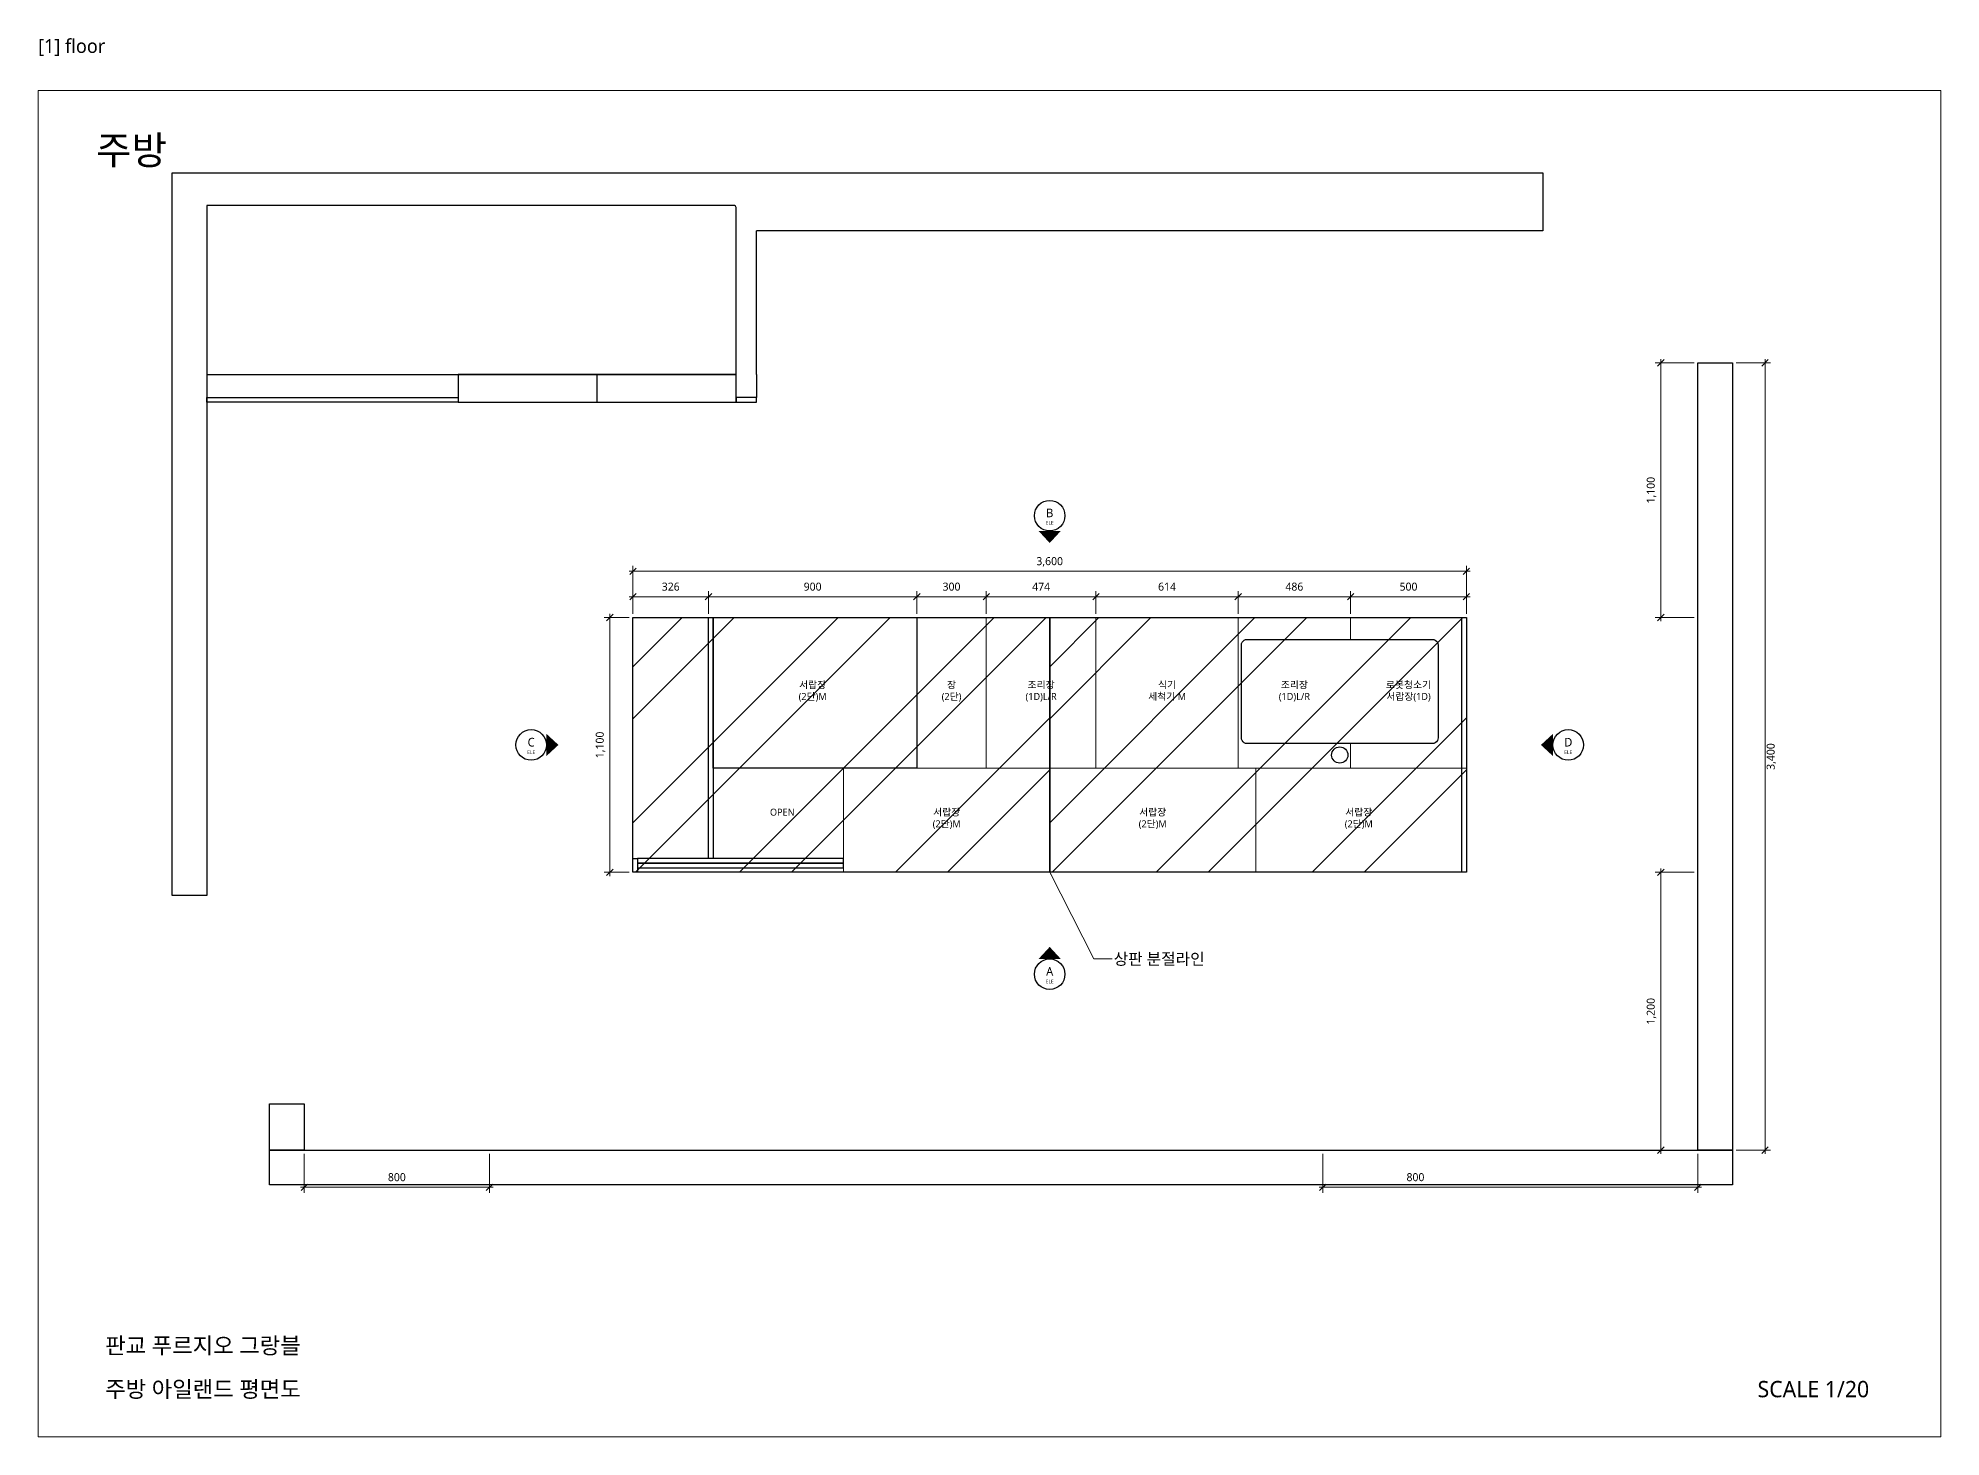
# Model space of a CAD drawing. Header units: millimetres. Extents: x 90 to 65828, y 62 to 7628.
# Drawn here: x 90 to 8310, y 62 to 6102 of the extents above; entities that cross this region are included whole.
import ezdxf
from ezdxf.enums import TextEntityAlignment as Align

# ---------------------------------------------------------------- set-up
doc = ezdxf.new("R2010")
doc.units = ezdxf.units.MM
for name, color, linetype, lineweight, true_color in [('DIM', 7, 'Continuous', 13, 0x969696), ('FRAME', 7, 'Continuous', 100, 0x000000), ('OUTLINE', 7, 'Continuous', 25, 0x000000), ('TEXT', 7, 'Continuous', 13, 0x000000), ('THIN', 7, 'Continuous', 5, 0x6e6e6e)]:
    doc.layers.add(name, color=color, linetype=linetype, lineweight=lineweight, true_color=true_color)
doc.layers.add('SHEET_FRAME_INFO', color=8, linetype='Continuous')
doc.styles.add('FD_TEXT', font='malgun.ttf')
doc.styles.add('MALGUN', font='malgun.ttf')
doc.dimstyles.new('FD_5_10_v6_mask', dxfattribs={"dimscale": 5, "dimtxt": 10, "dimasz": 2, "dimexe": 1.5, "dimexo": 1, "dimgap": 0.8, "dimtad": 0, "dimdec": 0, "dimdsep": 46, "dimtxsty": 'FD_TEXT', "dimtsz": 1.1, "dimcen": 0.09, "dimclrd": 8, "dimclre": 8, "dimadec": 0, "dimazin": 0, "dimtfac": 1, "dimtdec": 0, "dimtmove": 0, "dimatfit": 3, "dimfxl": 1, "dimtfill": 1, "dimtolj": 1, "dimtzin": 0, "dimlwd": 13, "dimlwe": 13, "dimarcsym": 0})

msp = doc.modelspace()

# ---------------------------------------------------------------- hatches: boundary and pattern name
h = msp.add_hatch()
h.set_pattern_fill('ANSI32', color=256, scale=50)
h.set_pattern_definition([(45, (620, 0), (-336.76, 336.76), []), (45, (844.5, 0), (-336.76, 336.76), [])])
h.paths.add_polyline_path([(4460, 2500), (2660, 2500), (2660, 3600), (4460, 3600)])
h = msp.add_hatch()
h.set_pattern_fill('ANSI32', color=256, scale=50)
h.set_pattern_definition([(45, (2420, 0), (-336.76, 336.76), []), (45, (2644.5, 0), (-336.76, 336.76), [])])
h.paths.add_polyline_path([(6260, 2500), (4460, 2500), (4460, 3600), (6260, 3600)])
at = {"layer": 'OUTLINE', "true_color": 0x000000}
h = msp.add_hatch(color=18, dxfattribs=at)
h.dxf.hatch_style = 1
h.paths.add_polyline_path([(4412, 3974), (4508, 3974), (4460, 3922)])
h = msp.add_hatch(color=18, dxfattribs=at)
h.dxf.hatch_style = 1
h.paths.add_polyline_path([(2286, 3098), (2286, 3002), (2338, 3050)])
h = msp.add_hatch(color=18, dxfattribs=at)
h.dxf.hatch_style = 1
h.paths.add_polyline_path([(6634, 3098), (6634, 3002), (6582, 3050)])
h = msp.add_hatch(color=18, dxfattribs=at)
h.dxf.hatch_style = 1
h.paths.add_polyline_path([(4412, 2126), (4508, 2126), (4460, 2178)])

# ---------------------------------------------------------------- linework, layer by layer
for p, q in [((3095, 5380), (819, 5380)), ((3105, 4650), (3105, 5370)), ((3193, 4650), (3193, 5270)), ((819, 4650), (1905, 4650)), ((1905, 4650), (1905, 4530)), ((1905, 4650), (3105, 4650)), ((2505, 4530), (2505, 4650)), ((3105, 4550), (3105, 4650)), ((3193, 4650), (3193, 4550)), ((819, 4550), (1905, 4550)), ((3193, 4550), (3105, 4550))]:
    msp.add_line(p, q)
for points in [[(1905, 4530), (3105, 4530), (3105, 4650), (1905, 4650)], [(819, 4550), (1905, 4550), (1905, 4530), (819, 4530)], [(3193, 4550), (3105, 4550), (3105, 4530), (3193, 4530)], [(4460, 2500), (2660, 2500), (2660, 3600), (4460, 3600)], [(3886, 2950), (3006, 2950), (3006, 3600), (3886, 3600)], [(6260, 2500), (4460, 2500), (4460, 3600), (6260, 3600)], [(3570, 2560), (2680, 2560), (2680, 2540), (3570, 2540)], [(3570, 2540), (2680, 2540), (2680, 2520), (3570, 2520)]]:
    msp.add_lwpolyline(points, close=True)
msp.add_arc((3095, 5370), 10, 0, 90)
at = {"layer": 'DIM', "color": 252, "lineweight": 13, "true_color": 0x969696}
for p, q in [((7244, 4700), (7076, 4700)), ((7100, 4716), (7100, 3584)), ((7426, 4700), (7574, 4700)), ((7550, 4716), (7550, 1284)), ((2644, 3800), (6276, 3800)), ((2660, 3616), (2660, 3824)), ((6260, 3616), (6260, 3824)), ((2660, 3616), (2660, 3714)), ((2986, 3616), (2986, 3714)), ((3886, 3616), (3886, 3714)), ((4186, 3616), (4186, 3714)), ((4660, 3616), (4660, 3714)), ((5274, 3616), (5274, 3714)), ((5760, 3616), (5760, 3714)), ((6260, 3616), (6260, 3714)), ((2644, 3690), (6276, 3690)), ((2644, 3600), (2536, 3600)), ((2560, 3616), (2560, 2484)), ((7244, 3600), (7076, 3600)), ((2644, 2500), (2536, 2500)), ((7244, 2500), (7076, 2500)), ((7100, 2516), (7100, 1284)), ((1240, 1284), (1240, 1116)), ((2040, 1284), (2040, 1116)), ((5640, 1284), (5640, 1116)), ((7244, 1300), (7076, 1300)), ((7260, 1284), (7260, 1116)), ((7426, 1300), (7574, 1300)), ((1224, 1140), (2056, 1140)), ((5624, 1140), (7276, 1140))]:
    msp.add_line(p, q, dxfattribs=at)
at = {"layer": 'DIM', "color": 251, "lineweight": 13, "true_color": 0x5a5a5a}
for p, q in [((7086, 4686), (7114, 4714)), ((7536, 4686), (7564, 4714)), ((2646, 3786), (2674, 3814)), ((6246, 3786), (6274, 3814)), ((2646, 3676), (2674, 3704)), ((2972, 3676), (3000, 3704)), ((3872, 3676), (3900, 3704)), ((4172, 3676), (4200, 3704)), ((4646, 3676), (4674, 3704)), ((5260, 3676), (5288, 3704)), ((5746, 3676), (5774, 3704)), ((6246, 3676), (6274, 3704)), ((2546, 3586), (2574, 3614)), ((7086, 3586), (7114, 3614)), ((2546, 2486), (2574, 2514)), ((7086, 2486), (7114, 2514)), ((7086, 1286), (7114, 1314)), ((7536, 1286), (7564, 1314)), ((1226, 1126), (1254, 1154)), ((2026, 1126), (2054, 1154)), ((5626, 1126), (5654, 1154)), ((7246, 1126), (7274, 1154))]:
    msp.add_line(p, q, dxfattribs=at)
at = {"layer": 'FRAME', "color": 18, "lineweight": 13, "true_color": 0x000000}
msp.add_lwpolyline([(90, 5876), (8310, 5876), (8310, 62), (90, 62)], close=True, dxfattribs=at)
at = {"layer": 'OUTLINE', "color": 18, "lineweight": 25, "true_color": 0x000000}
for points in [[(819, 5380), (819, 2400), (669, 2400), (669, 5520), (819, 5520)], [(819, 5520), (6590, 5520), (6590, 5270), (3193, 5270)]]:
    msp.add_lwpolyline(points, dxfattribs=at)
for points in [[(7260, 4700), (7410, 4700), (7410, 1300), (7260, 1300)], [(2660, 3600), (6260, 3600), (6260, 2500), (2660, 2500)], [(2986, 3600), (3006, 3600), (3006, 2560), (2986, 2560)], [(6240, 3600), (6260, 3600), (6260, 2500), (6240, 2500)], [(6113, 3506), (6119.5, 3505.1), (6125.5, 3502.7), (6130.7, 3498.7), (6134.7, 3493.5), (6137.1, 3487.5), (6138, 3481), (6138, 3081), (6137.1, 3074.5), (6134.7, 3068.5), (6130.7, 3063.3), (6125.5, 3059.3), (6119.5, 3056.9), (6113, 3056), (5313, 3056), (5306.5, 3056.9), (5300.5, 3059.3), (5295.3, 3063.3), (5291.3, 3068.5), (5288.9, 3074.5), (5288, 3081), (5288, 3481), (5288.9, 3487.5), (5291.3, 3493.5), (5295.3, 3498.7), (5300.5, 3502.7), (5306.5, 3505.1), (5313, 3506)], [(2660, 2560), (2680, 2560), (2680, 2500), (2660, 2500)], [(1090, 1500), (1240, 1500), (1240, 1300), (1090, 1300)], [(1090, 1300), (7410, 1300), (7410, 1150), (1090, 1150)]]:
    msp.add_lwpolyline(points, close=True, dxfattribs=at)
for centre, radius in [((4460, 4040), 66), ((2220, 3050), 66), ((6700, 3050), 66), ((5713, 3006.4), 35), ((4460, 2060), 66)]:
    msp.add_circle(centre, radius, dxfattribs=at)
at = {"layer": 'THIN', "color": 8, "lineweight": 5, "true_color": 0x6e6e6e}
for points in [[(3886, 3600), (4186, 3600), (4186, 2950), (3886, 2950)], [(4186, 3600), (4660, 3600), (4660, 2950), (4186, 2950)], [(4660, 3600), (5274, 3600), (5274, 2950), (4660, 2950)], [(3570, 2950), (4460, 2950), (4460, 2500), (3570, 2500)], [(4460, 2950), (5350, 2950), (5350, 2500), (4460, 2500)], [(5350, 2950), (6240, 2950), (6240, 2500), (5350, 2500)]]:
    msp.add_lwpolyline(points, close=True, dxfattribs=at)
for points in [[(5760, 3056), (5760, 2950), (5274, 2950), (5274, 3600), (5760, 3600), (5760, 3506)], [(5760, 3506), (5760, 3600), (6260, 3600), (6260, 2950), (5760, 2950), (5760, 3056)]]:
    msp.add_lwpolyline(points, dxfattribs=at)

# ---------------------------------------------------------------- texts
at = {"layer": 'SHEET_FRAME_INFO', "style": 'MALGUN'}
msp.add_text('[1] floor', height=60, dxfattribs=at).set_placement((90, 6020), align=Align.BOTTOM_LEFT)
at = {"layer": 'TEXT', "color": 18, "true_color": 0x000000, "style": 'MALGUN'}
for s, height, p in [('주방', 122.4, (340, 5520)), ('판교 푸르지오 그랑블', 70.56, (380, 400)), ('주방 아일랜드 평면도', 70.56, (380, 212))]:
    msp.add_text(s, height=height, dxfattribs=at).set_placement(p, align=Align.BOTTOM_LEFT)
for s, p in [('1,100', (7084, 4150)), ('1,100', (2544, 3050)), ('3,400', (7602, 3000)), ('1,200', (7084, 1900))]:
    msp.add_text(s, height=34.56, rotation=90, dxfattribs=at).set_placement(p, align=Align.BOTTOM_CENTER)
for s, height, p in [('B', 37.4, (4460, 4022)), ('ELE', 15.84, (4460, 3996)), ('3,600', 34.56, (4460, 3816)), ('326', 34.56, (2823, 3706)), ('900', 34.56, (3436, 3706)), ('300', 34.56, (4036, 3706)), ('474', 34.56, (4423, 3706)), ('614', 34.56, (4967, 3706)), ('486', 34.56, (5517, 3706)), ('500', 34.56, (6010, 3706)), ('C', 37.4, (2220, 3032)), ('D', 37.4, (6700, 3032)), ('ELE', 15.84, (2220, 3006)), ('ELE', 15.84, (6700, 3006)), ('A', 37.4, (4460, 2042)), ('ELE', 15.84, (4460, 2016)), ('800', 34.56, (1640, 1156)), ('800', 34.56, (6040, 1156))]:
    msp.add_text(s, height=height, dxfattribs=at).set_placement(p, align=Align.BOTTOM_CENTER)
at = {"layer": 'TEXT', "color": 251, "true_color": 0x5a5a5a, "style": 'MALGUN'}
for s, height, p in [('서랍장', 30.24, (3436, 3285.5)), ('장', 30.2, (4036, 3285.5)), ('조리장', 30.24, (4423, 3285.5)), ('식기', 30.24, (4967, 3285.5)), ('조리장', 30.24, (5517, 3285.5)), ('로봇청소기', 30.24, (6010, 3285.5)), ('(2단)M', 30.24, (3436, 3235.1)), ('(2단)', 30.24, (4036, 3235.1)), ('(1D)L/R', 30.24, (4423, 3235.1)), ('세척기 M', 30.24, (4967, 3235.1)), ('(1D)L/R', 30.24, (5517, 3235.1)), ('서랍장(1D)', 30.24, (6010, 3235.1)), ('OPEN', 30.24, (3304.8, 2735.5)), ('(2단)M', 30.24, (4015, 2685.1)), ('서랍장', 30.24, (4015, 2735.5)), ('(2단)M', 30.24, (4905, 2685.1)), ('서랍장', 30.24, (4905, 2735.5)), ('(2단)M', 30.24, (5795, 2685.1)), ('서랍장', 30.24, (5795, 2735.5))]:
    msp.add_text(s, height=height, dxfattribs=at).set_placement(p, align=Align.BOTTOM_CENTER)
at = {"layer": 'TEXT', "color": 18, "true_color": 0x000000, "style": 'MALGUN'}
msp.add_text('SCALE 1/20', height=70.56, dxfattribs=at).set_placement((8000, 212), align=Align.BOTTOM_RIGHT)

# ---------------------------------------------------------------- leaders
at = {"annotation_type": 0, "has_hookline": 1, "hookline_direction": 0, "text_width": 428.4}
msp.add_leader([(4460, 2500), (4650.7, 2126), (4732.3, 2126)], dimstyle='FD_5_10_v6_mask', override={"dimgap": 0.8, "dimtad": 0}, dxfattribs=at)

# ---------------------------------------------------------------- next in the draw order: texts
at = {"insert": (4736.3, 2151), "char_height": 50, "attachment_point": 1, "style": 'FD_TEXT', "bg_fill": 3, "box_fill_scale": 1.1, "bg_fill_color": 256, "bg_fill_true_color": 13158600, "bg_fill_transparency": 0}
msp.add_mtext('\\A1;상판 분절라인', dxfattribs=at)

doc.saveas('drawing.dxf')
